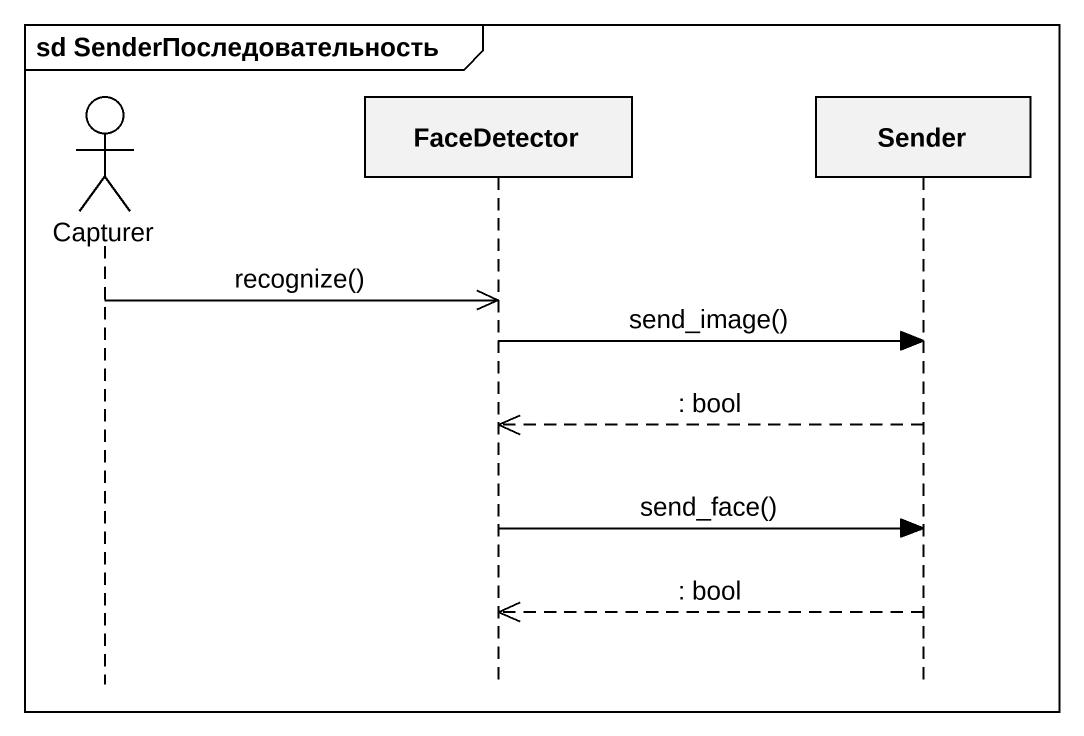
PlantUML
@startuml
mainframe sd SenderПоследовательность
hide footbox
actor Capturer
participant FaceDetector
participant Sender

Capturer ->> FaceDetector : recognize()
FaceDetector -> Sender : send_image()
Sender -->> FaceDetector : : bool
FaceDetector -> Sender : send_face()
Sender -->> FaceDetector : : bool
@enduml
